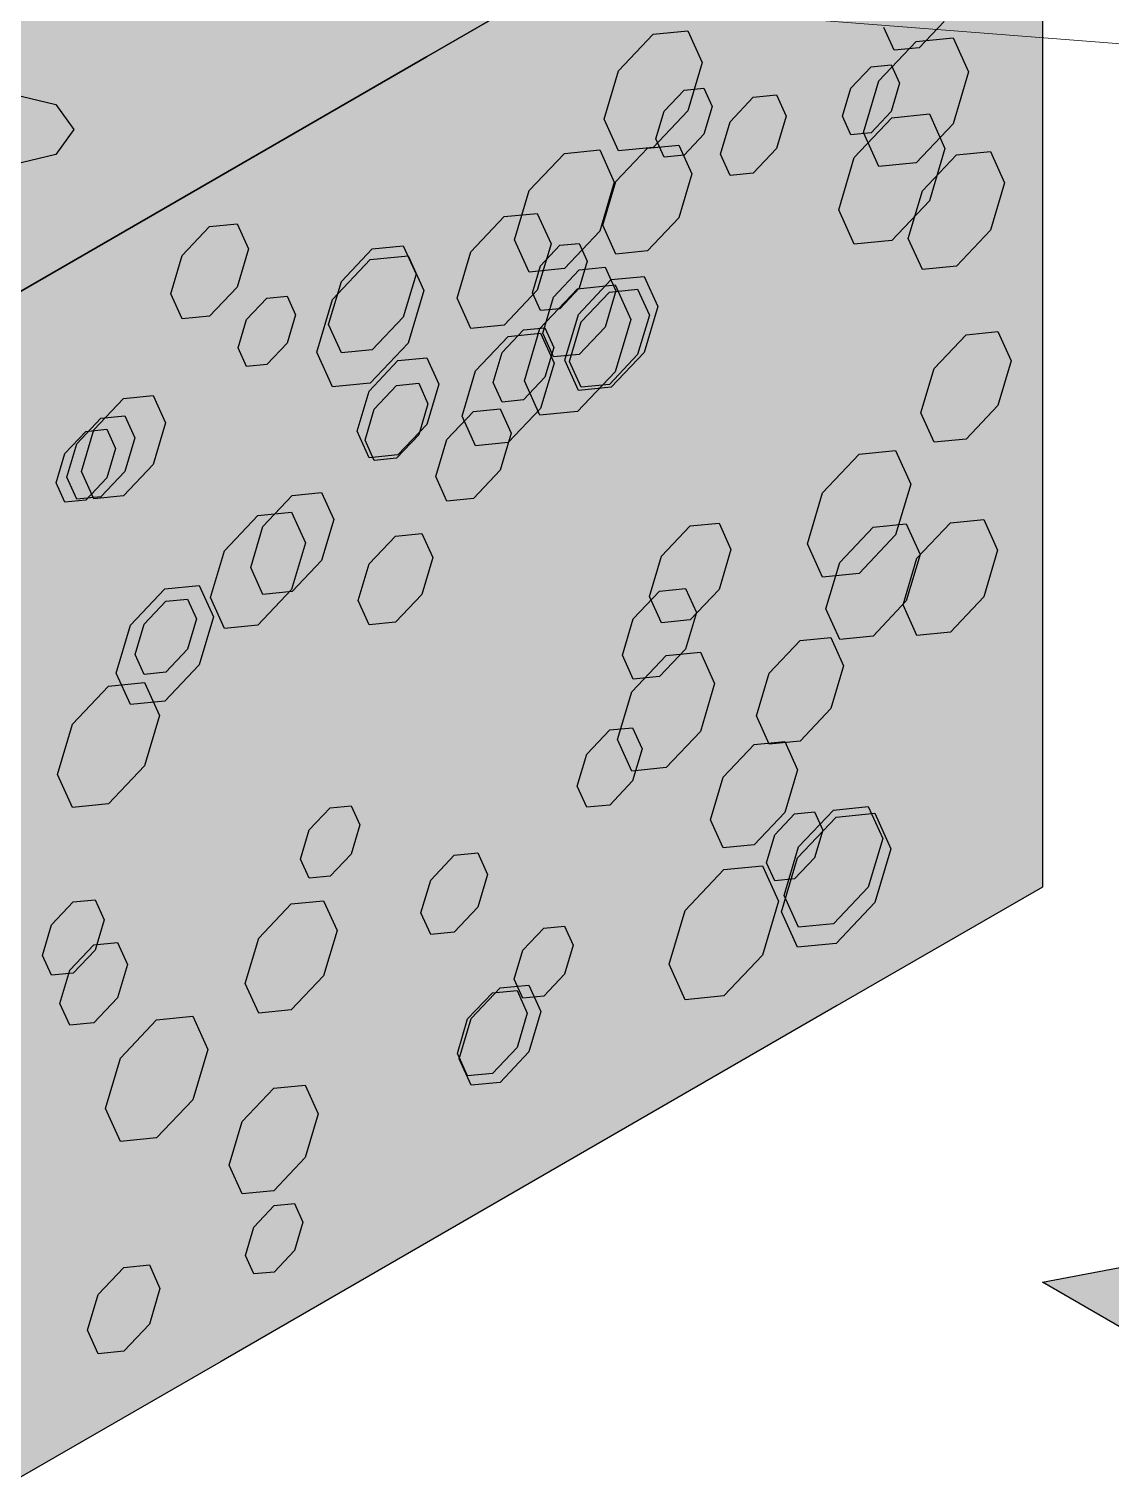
# Model space of a CAD drawing. Header units: metres. Extents: x 0 to 14.2, y 0 to 5.9.
# Drawn here: x 12.023 to 12.2967, y 0.635 to 1.002 of the extents above; entities that cross this region are included whole.
import ezdxf

# ---------------------------------------------------------------- set-up
doc = ezdxf.new("R2010")
doc.units = ezdxf.units.M
doc.header["$LTSCALE"] = 0.25
doc.layers.add('ISO-ARISTAS', color=8, linetype='CONTINUOUS')
doc.layers.add('ISO-CONCRETO-SUP', color=254, linetype='CONTINUOUS', true_color=0xe8e8e8)
doc.layers.add('LLAMADAS', color=30, linetype='CONTINUOUS', lineweight=18)

msp = doc.modelspace()

# ---------------------------------------------------------------- linework, layer by layer
at = {"layer": 'ISO-ARISTAS', "color": 250}
for p, q in [((12.12354, 0.995), (12.1755, 1.025)), ((12.1755, 1.025), (12.12354, 0.995)), ((12.27942, 1.025), (12.27942, 0.965)), ((12.24186, 0.99667), (12.23924, 1.00246)), ((12.25451, 1.00398), (12.24819, 0.9973)), ((12.1721, 0.99148), (12.18088, 1.00074)), ((12.18088, 1.00074), (12.18965, 1.00161)), ((12.18965, 1.00161), (12.19329, 0.99358)), ((12.23803, 0.98893), (12.24742, 0.99884)), ((12.24742, 0.99884), (12.25681, 0.99977)), ((12.25681, 0.99977), (12.2607, 0.99118)), ((12.07158, 0.965), (12.12354, 0.995)), ((12.12354, 0.995), (12.07158, 0.965)), ((12.24819, 0.9973), (12.24186, 0.99667)), ((12.16847, 0.97925), (12.1721, 0.99148)), ((12.19329, 0.99358), (12.18965, 0.98135)), ((12.23091, 0.98711), (12.23603, 0.99251)), ((12.23603, 0.99251), (12.24114, 0.99301)), ((12.24114, 0.99301), (12.24326, 0.98833)), ((12.2607, 0.99118), (12.25681, 0.97809)), ((12.23414, 0.97585), (12.23803, 0.98893)), ((12.24326, 0.98833), (12.24114, 0.9812)), ((12.01887, 0.98554), (12.0298, 0.98293)), ((12.18368, 0.98126), (12.18871, 0.98656)), ((12.18871, 0.98656), (12.19373, 0.98706)), ((12.19373, 0.98706), (12.19581, 0.98246)), ((12.20037, 0.97858), (12.20625, 0.98479)), ((12.20625, 0.98479), (12.21213, 0.98537)), ((12.21213, 0.98537), (12.21457, 0.97999)), ((12.22879, 0.97998), (12.23091, 0.98711)), ((12.0298, 0.98293), (12.03432, 0.97662)), ((12.18965, 0.98135), (12.18088, 0.97209)), ((12.1816, 0.97426), (12.18368, 0.98126)), ((12.19581, 0.98246), (12.19373, 0.97546)), ((12.24114, 0.9812), (12.23603, 0.9758)), ((12.2413, 0.9796), (12.2508, 0.98054)), ((12.2508, 0.98054), (12.25473, 0.97184)), ((12.03432, 0.97662), (12.0298, 0.97031)), ((12.1721, 0.97122), (12.16847, 0.97925)), ((12.19793, 0.97038), (12.20037, 0.97858)), ((12.21457, 0.97999), (12.21213, 0.97179)), ((12.23091, 0.97529), (12.22879, 0.97998)), ((12.2318, 0.96957), (12.2413, 0.9796)), ((12.25681, 0.97809), (12.24742, 0.96818)), ((12.17944, 0.97188), (12.18739, 0.97266)), ((12.18368, 0.96966), (12.1816, 0.97426)), ((12.18739, 0.97266), (12.19068, 0.96539)), ((12.19373, 0.97546), (12.18871, 0.97016)), ((12.23603, 0.9758), (12.23091, 0.97529)), ((12.23803, 0.96725), (12.23414, 0.97585)), ((12.0298, 0.97031), (12.01887, 0.9677)), ((12.14953, 0.96116), (12.15845, 0.97058)), ((12.15845, 0.97058), (12.16738, 0.97147)), ((12.16738, 0.97147), (12.17107, 0.9633)), ((12.17149, 0.96348), (12.17944, 0.97188)), ((12.18088, 0.97209), (12.1721, 0.97122)), ((12.18871, 0.97016), (12.18368, 0.96966)), ((12.20037, 0.965), (12.19793, 0.97038)), ((12.21213, 0.97179), (12.20625, 0.96558)), ((12.22787, 0.95633), (12.2318, 0.96957)), ((12.24902, 0.96108), (12.25765, 0.97018)), ((12.25473, 0.97184), (12.2508, 0.9586)), ((12.25765, 0.97018), (12.26627, 0.97104)), ((12.26627, 0.97104), (12.26984, 0.96314)), ((12.19068, 0.96539), (12.18739, 0.9543)), ((12.20625, 0.96558), (12.20037, 0.965)), ((12.24742, 0.96818), (12.23803, 0.96725)), ((12.01962, 0.935), (12.07158, 0.965)), ((12.07158, 0.965), (12.01962, 0.935)), ((12.17107, 0.9633), (12.16738, 0.95086)), ((12.16819, 0.9524), (12.17149, 0.96348)), ((12.26984, 0.96314), (12.26627, 0.95112)), ((12.27942, 0.965), (12.27942, 0.905)), ((12.14583, 0.94873), (12.14953, 0.96116)), ((12.2508, 0.9586), (12.2413, 0.94857)), ((12.24545, 0.94906), (12.24902, 0.96108)), ((12.13477, 0.9457), (12.14318, 0.95458)), ((12.14318, 0.95458), (12.15159, 0.95541)), ((12.15159, 0.95541), (12.15507, 0.94771)), ((12.18739, 0.9543), (12.17944, 0.94591)), ((12.2318, 0.94763), (12.22787, 0.95633)), ((12.06176, 0.94475), (12.06869, 0.95207)), ((12.06869, 0.95207), (12.07562, 0.95276)), ((12.07562, 0.95276), (12.07849, 0.94641)), ((12.16738, 0.95086), (12.15845, 0.94144)), ((12.17149, 0.94512), (12.16819, 0.9524)), ((12.26627, 0.95112), (12.25765, 0.94202)), ((12.10985, 0.94642), (12.11767, 0.9472)), ((12.11767, 0.9472), (12.12091, 0.94004)), ((12.14953, 0.94055), (12.14583, 0.94873)), ((12.15507, 0.94771), (12.15159, 0.93599)), ((12.15239, 0.94214), (12.1573, 0.94732)), ((12.1573, 0.94732), (12.1622, 0.9478)), ((12.1622, 0.9478), (12.16424, 0.94331)), ((12.2413, 0.94857), (12.2318, 0.94763)), ((12.24902, 0.94117), (12.24545, 0.94906)), ((12.05888, 0.93509), (12.06176, 0.94475)), ((12.07849, 0.94641), (12.07562, 0.93675)), ((12.09977, 0.93361), (12.10934, 0.94371)), ((12.10204, 0.93817), (12.10985, 0.94642)), ((12.10934, 0.94371), (12.1189, 0.94466)), ((12.1189, 0.94466), (12.12287, 0.9359)), ((12.13128, 0.93398), (12.13477, 0.9457)), ((12.16424, 0.94331), (12.1622, 0.93647)), ((12.17944, 0.94591), (12.17149, 0.94512)), ((12.12091, 0.94004), (12.11767, 0.92915)), ((12.15845, 0.94144), (12.14953, 0.94055)), ((12.15035, 0.9353), (12.15239, 0.94214)), ((12.15566, 0.93422), (12.16221, 0.94113)), ((12.16221, 0.94113), (12.16875, 0.94178)), ((12.16875, 0.94178), (12.17147, 0.93578)), ((12.25765, 0.94202), (12.24902, 0.94117)), ((12.07562, 0.93675), (12.06869, 0.92943)), ((12.0988, 0.92728), (12.10204, 0.93817)), ((12.15159, 0.93599), (12.14318, 0.92711)), ((12.15226, 0.9263), (12.16178, 0.93635)), ((12.1622, 0.93647), (12.1573, 0.93129)), ((12.16178, 0.93635), (12.1713, 0.93729)), ((12.16198, 0.92985), (12.17032, 0.93864)), ((12.16982, 0.93548), (12.17697, 0.93619)), ((12.17032, 0.93864), (12.17865, 0.93947)), ((12.1713, 0.93729), (12.17524, 0.92858)), ((12.17697, 0.93619), (12.17994, 0.92964)), ((12.17865, 0.93947), (12.18211, 0.93184)), ((12.06176, 0.92874), (12.05888, 0.93509)), ((12.07802, 0.92853), (12.08315, 0.93394)), ((12.08315, 0.93394), (12.08827, 0.93445)), ((12.08827, 0.93445), (12.09039, 0.92975)), ((12.09581, 0.92028), (12.09977, 0.93361)), ((12.12287, 0.9359), (12.1189, 0.92257)), ((12.13477, 0.92628), (12.13128, 0.93398)), ((12.15239, 0.9308), (12.15035, 0.9353)), ((12.15295, 0.92509), (12.15566, 0.93422)), ((12.16266, 0.92793), (12.16982, 0.93548)), ((12.17147, 0.93578), (12.16875, 0.92665)), ((12.06869, 0.92943), (12.06176, 0.92874)), ((12.09039, 0.92975), (12.08827, 0.92261)), ((12.11767, 0.92915), (12.10985, 0.9209)), ((12.1573, 0.93129), (12.15239, 0.9308)), ((12.15853, 0.91823), (12.16198, 0.92985)), ((12.17994, 0.92964), (12.17697, 0.91967)), ((12.18211, 0.93184), (12.17865, 0.92022)), ((12.0759, 0.92139), (12.07802, 0.92853)), ((12.10204, 0.92012), (12.0988, 0.92728)), ((12.14318, 0.92711), (12.13477, 0.92628)), ((12.14269, 0.9202), (12.14811, 0.92592)), ((12.1442, 0.92425), (12.15242, 0.92506)), ((12.14811, 0.92592), (12.15353, 0.92646)), ((12.14832, 0.91304), (12.15226, 0.9263)), ((12.15242, 0.92506), (12.15583, 0.91754)), ((12.15566, 0.91909), (12.15295, 0.92509)), ((12.15353, 0.92646), (12.15578, 0.9215)), ((12.1597, 0.91795), (12.16266, 0.92793)), ((12.16875, 0.92665), (12.16221, 0.91974)), ((12.17524, 0.92858), (12.1713, 0.91532)), ((12.26006, 0.92471), (12.26815, 0.92551)), ((12.26815, 0.92551), (12.27149, 0.91811)), ((12.07802, 0.9167), (12.0759, 0.92139)), ((12.08827, 0.92261), (12.08315, 0.9172)), ((12.1189, 0.92257), (12.10934, 0.91247)), ((12.13598, 0.91557), (12.1442, 0.92425)), ((12.15578, 0.9215), (12.15353, 0.91394)), ((12.25198, 0.91617), (12.26006, 0.92471)), ((12.09977, 0.91152), (12.09581, 0.92028)), ((12.10985, 0.9209), (12.10204, 0.92012)), ((12.10903, 0.91044), (12.11633, 0.91815)), ((12.11633, 0.91815), (12.12363, 0.91887)), ((12.12363, 0.91887), (12.12665, 0.91219)), ((12.14044, 0.91264), (12.14269, 0.9202)), ((12.16221, 0.91974), (12.15566, 0.91909)), ((12.16198, 0.9106), (12.15853, 0.91823)), ((12.16266, 0.9114), (12.1597, 0.91795)), ((12.17697, 0.91967), (12.16982, 0.91211)), ((12.17865, 0.92022), (12.17032, 0.91142)), ((12.27149, 0.91811), (12.26815, 0.90684)), ((12.08315, 0.9172), (12.07802, 0.9167)), ((12.13257, 0.90411), (12.13598, 0.91557)), ((12.15353, 0.91394), (12.14811, 0.90822)), ((12.15583, 0.91754), (12.15242, 0.90608)), ((12.1713, 0.91532), (12.16178, 0.90527)), ((12.24863, 0.90491), (12.25198, 0.91617)), ((12.10934, 0.91247), (12.09977, 0.91152)), ((12.106, 0.90027), (12.10903, 0.91044)), ((12.11033, 0.90591), (12.11596, 0.91186)), ((12.11596, 0.91186), (12.12159, 0.91241)), ((12.12159, 0.91241), (12.12392, 0.90726)), ((12.12665, 0.91219), (12.12363, 0.90202)), ((12.14269, 0.90768), (12.14044, 0.91264)), ((12.15226, 0.90433), (12.14832, 0.91304)), ((12.17032, 0.91142), (12.16198, 0.9106)), ((12.16982, 0.91211), (12.16266, 0.9114)), ((12.03936, 0.90061), (12.04689, 0.90856)), ((12.04689, 0.90856), (12.05443, 0.90931)), ((12.05443, 0.90931), (12.05755, 0.90241)), ((12.12392, 0.90726), (12.12159, 0.89941)), ((12.14811, 0.90822), (12.14269, 0.90768)), ((12.26815, 0.90684), (12.26006, 0.8983)), ((12.03509, 0.89713), (12.04117, 0.90356)), ((12.04117, 0.90356), (12.04726, 0.90416)), ((12.04726, 0.90416), (12.04978, 0.89859)), ((12.108, 0.89806), (12.11033, 0.90591)), ((12.1287, 0.89821), (12.13544, 0.90532)), ((12.13598, 0.89658), (12.13257, 0.90411)), ((12.13544, 0.90532), (12.14218, 0.90599)), ((12.14218, 0.90599), (12.14498, 0.89982)), ((12.15242, 0.90608), (12.1442, 0.8974)), ((12.16178, 0.90527), (12.15226, 0.90433)), ((12.25198, 0.8975), (12.24863, 0.90491)), ((12.27942, 0.905), (12.27942, 0.845)), ((12.03203, 0.89464), (12.03736, 0.90026)), ((12.03624, 0.89011), (12.03936, 0.90061)), ((12.03736, 0.90026), (12.04268, 0.90079)), ((12.04268, 0.90079), (12.04488, 0.89591)), ((12.05755, 0.90241), (12.05443, 0.89191)), ((12.10903, 0.89359), (12.106, 0.90027)), ((12.12159, 0.89941), (12.11596, 0.89346)), ((12.12363, 0.90202), (12.11633, 0.89431)), ((12.14498, 0.89982), (12.14218, 0.89042)), ((12.03257, 0.88865), (12.03509, 0.89713)), ((12.04488, 0.89591), (12.04268, 0.8885)), ((12.04978, 0.89859), (12.04726, 0.89011)), ((12.11033, 0.89291), (12.108, 0.89806)), ((12.12591, 0.88881), (12.1287, 0.89821)), ((12.1442, 0.8974), (12.13598, 0.89658)), ((12.26006, 0.8983), (12.25198, 0.8975)), ((12.02983, 0.88723), (12.03203, 0.89464)), ((12.05443, 0.89191), (12.04689, 0.88396)), ((12.11633, 0.89431), (12.10903, 0.89359)), ((12.11596, 0.89346), (12.11033, 0.89291)), ((12.22375, 0.88473), (12.233, 0.89449)), ((12.233, 0.89449), (12.24225, 0.8954)), ((12.24225, 0.8954), (12.24608, 0.88694)), ((12.03509, 0.88308), (12.03257, 0.88865)), ((12.03936, 0.88321), (12.03624, 0.89011)), ((12.04268, 0.8885), (12.03736, 0.88288)), ((12.04726, 0.89011), (12.04117, 0.88368)), ((12.1287, 0.88264), (12.12591, 0.88881)), ((12.14218, 0.89042), (12.13544, 0.88331)), ((12.03203, 0.88235), (12.02983, 0.88723)), ((12.0896, 0.88403), (12.09703, 0.88476)), ((12.09703, 0.88476), (12.10011, 0.87796)), ((12.21992, 0.87184), (12.22375, 0.88473)), ((12.24608, 0.88694), (12.24225, 0.87405)), ((12.03736, 0.88288), (12.03203, 0.88235)), ((12.04117, 0.88368), (12.03509, 0.88308)), ((12.04689, 0.88396), (12.03936, 0.88321)), ((12.08217, 0.87618), (12.0896, 0.88403)), ((12.13544, 0.88331), (12.1287, 0.88264)), ((12.07242, 0.87004), (12.08091, 0.87901)), ((12.08091, 0.87901), (12.0894, 0.87985)), ((12.0894, 0.87985), (12.09292, 0.87207)), ((12.10011, 0.87796), (12.09703, 0.8676)), ((12.2561, 0.87712), (12.26457, 0.87796)), ((12.26457, 0.87796), (12.26807, 0.87021)), ((12.07909, 0.86582), (12.08217, 0.87618)), ((12.10904, 0.86673), (12.1157, 0.87377)), ((12.1157, 0.87377), (12.12237, 0.87443)), ((12.12237, 0.87443), (12.12513, 0.86832)), ((12.18302, 0.86865), (12.1903, 0.87633)), ((12.1903, 0.87633), (12.19758, 0.87705)), ((12.19758, 0.87705), (12.2006, 0.87039)), ((12.22811, 0.86711), (12.23654, 0.87601)), ((12.24225, 0.87405), (12.233, 0.86429)), ((12.23654, 0.87601), (12.24496, 0.87684)), ((12.24496, 0.87684), (12.24846, 0.86912)), ((12.24764, 0.86818), (12.2561, 0.87712)), ((12.0689, 0.8582), (12.07242, 0.87004)), ((12.09292, 0.87207), (12.0894, 0.86023)), ((12.2006, 0.87039), (12.19758, 0.86024)), ((12.22375, 0.86337), (12.21992, 0.87184)), ((12.26807, 0.87021), (12.26457, 0.85841)), ((12.09703, 0.8676), (12.0896, 0.85975)), ((12.10627, 0.85744), (12.10904, 0.86673)), ((12.12513, 0.86832), (12.12237, 0.85903)), ((12.18001, 0.8585), (12.18302, 0.86865)), ((12.22462, 0.85536), (12.22811, 0.86711)), ((12.24413, 0.85639), (12.24764, 0.86818)), ((12.24846, 0.86912), (12.24496, 0.85737)), ((12.08217, 0.85902), (12.07909, 0.86582)), ((12.233, 0.86429), (12.22375, 0.86337)), ((12.04866, 0.85124), (12.05736, 0.86043)), ((12.05736, 0.86043), (12.06607, 0.86129)), ((12.06607, 0.86129), (12.06968, 0.85332)), ((12.0894, 0.86023), (12.08091, 0.85127)), ((12.0896, 0.85975), (12.08217, 0.85902)), ((12.12237, 0.85903), (12.1157, 0.85199)), ((12.17588, 0.85283), (12.1825, 0.85981)), ((12.1825, 0.85981), (12.18911, 0.86047)), ((12.18911, 0.86047), (12.19185, 0.85441)), ((12.19758, 0.86024), (12.1903, 0.85256)), ((12.05212, 0.8515), (12.05762, 0.85731)), ((12.05762, 0.85731), (12.06312, 0.85785)), ((12.06312, 0.85785), (12.0654, 0.85282)), ((12.07242, 0.85042), (12.0689, 0.8582)), ((12.10904, 0.85133), (12.10627, 0.85744)), ((12.18302, 0.85184), (12.18001, 0.8585)), ((12.22811, 0.84764), (12.22462, 0.85536)), ((12.24496, 0.85737), (12.23654, 0.84848)), ((12.24764, 0.84864), (12.24413, 0.85639)), ((12.26457, 0.85841), (12.2561, 0.84947)), ((12.0654, 0.85282), (12.06312, 0.84515)), ((12.06968, 0.85332), (12.06607, 0.84118)), ((12.1157, 0.85199), (12.10904, 0.85133)), ((12.17314, 0.84361), (12.17588, 0.85283)), ((12.1903, 0.85256), (12.18302, 0.85184)), ((12.19185, 0.85441), (12.18911, 0.84519)), ((12.04505, 0.8391), (12.04866, 0.85124)), ((12.04984, 0.84383), (12.05212, 0.8515)), ((12.08091, 0.85127), (12.07242, 0.85042)), ((12.21807, 0.84734), (12.22586, 0.84811)), ((12.22586, 0.84811), (12.22908, 0.84098)), ((12.23654, 0.84848), (12.22811, 0.84764)), ((12.2561, 0.84947), (12.24764, 0.84864)), ((12.06312, 0.84515), (12.05762, 0.83934)), ((12.18911, 0.84519), (12.1825, 0.83821)), ((12.18417, 0.84358), (12.19286, 0.84444)), ((12.19286, 0.84444), (12.19646, 0.83649)), ((12.21028, 0.83912), (12.21807, 0.84734)), ((12.27942, 0.845), (12.27942, 0.785)), ((12.05212, 0.83879), (12.04984, 0.84383)), ((12.06607, 0.84118), (12.05736, 0.83199)), ((12.17588, 0.83755), (12.17314, 0.84361)), ((12.17548, 0.83441), (12.18417, 0.84358)), ((12.22908, 0.84098), (12.22586, 0.83012)), ((12.04866, 0.83113), (12.04505, 0.8391)), ((12.05762, 0.83934), (12.05212, 0.83879)), ((12.1825, 0.83821), (12.17588, 0.83755)), ((12.20705, 0.82826), (12.21028, 0.83912)), ((12.03399, 0.82618), (12.04309, 0.83578)), ((12.04309, 0.83578), (12.0522, 0.83669)), ((12.0522, 0.83669), (12.05597, 0.82835)), ((12.17188, 0.82229), (12.17548, 0.83441)), ((12.19646, 0.83649), (12.19286, 0.82437)), ((12.05736, 0.83199), (12.04866, 0.83113)), ((12.22586, 0.83012), (12.21807, 0.8219)), ((12.03022, 0.81349), (12.03399, 0.82618)), ((12.05597, 0.82835), (12.0522, 0.81566)), ((12.21028, 0.82113), (12.20705, 0.82826)), ((12.16409, 0.81858), (12.16991, 0.82472)), ((12.16991, 0.82472), (12.17572, 0.8253)), ((12.17548, 0.81433), (12.17188, 0.82229)), ((12.17572, 0.8253), (12.17813, 0.81997)), ((12.19286, 0.82437), (12.18417, 0.8152)), ((12.16168, 0.81048), (12.16409, 0.81858)), ((12.17813, 0.81997), (12.17572, 0.81187)), ((12.19866, 0.81281), (12.20643, 0.82101)), ((12.20643, 0.82101), (12.21419, 0.82178)), ((12.21807, 0.8219), (12.21028, 0.82113)), ((12.21419, 0.82178), (12.21741, 0.81467)), ((12.0522, 0.81566), (12.04309, 0.80605)), ((12.18417, 0.8152), (12.17548, 0.81433)), ((12.03399, 0.80515), (12.03022, 0.81349)), ((12.17572, 0.81187), (12.16991, 0.80573)), ((12.19544, 0.80199), (12.19866, 0.81281)), ((12.21741, 0.81467), (12.21419, 0.80384)), ((12.16409, 0.80516), (12.16168, 0.81048)), ((12.04309, 0.80605), (12.03399, 0.80515)), ((12.09389, 0.79944), (12.09918, 0.80502)), ((12.09918, 0.80502), (12.10447, 0.80555)), ((12.10447, 0.80555), (12.10666, 0.8007)), ((12.16991, 0.80573), (12.16409, 0.80516)), ((12.21419, 0.80384), (12.20643, 0.79564)), ((12.21668, 0.80348), (12.22172, 0.80398)), ((12.21771, 0.79515), (12.22652, 0.80445)), ((12.22172, 0.80398), (12.22381, 0.79937)), ((12.22652, 0.80445), (12.23534, 0.80533)), ((12.23534, 0.80533), (12.23899, 0.79726)), ((12.10666, 0.8007), (12.10447, 0.79333)), ((12.19866, 0.79487), (12.19544, 0.80199)), ((12.21165, 0.79817), (12.21668, 0.80348)), ((12.21741, 0.79235), (12.2272, 0.80268)), ((12.2272, 0.80268), (12.23699, 0.80365)), ((12.23699, 0.80365), (12.24105, 0.79469)), ((12.0917, 0.79206), (12.09389, 0.79944)), ((12.20956, 0.79115), (12.21165, 0.79817)), ((12.22381, 0.79937), (12.22172, 0.79235)), ((12.23899, 0.79726), (12.23534, 0.78498)), ((12.10447, 0.79333), (12.09918, 0.78774)), ((12.12462, 0.78675), (12.13059, 0.79305)), ((12.13059, 0.79305), (12.13655, 0.79364)), ((12.13655, 0.79364), (12.13902, 0.78818)), ((12.20643, 0.79564), (12.19866, 0.79487)), ((12.21406, 0.78287), (12.21771, 0.79515)), ((12.24105, 0.79469), (12.23699, 0.78104)), ((12.09389, 0.78722), (12.0917, 0.79206)), ((12.18899, 0.77909), (12.19877, 0.78941)), ((12.19877, 0.78941), (12.20855, 0.79038)), ((12.20855, 0.79038), (12.2126, 0.78142)), ((12.21165, 0.78653), (12.20956, 0.79115)), ((12.21336, 0.7787), (12.21741, 0.79235)), ((12.22172, 0.79235), (12.21668, 0.78703)), ((12.09918, 0.78774), (12.09389, 0.78722)), ((12.12215, 0.77844), (12.12462, 0.78675)), ((12.13902, 0.78818), (12.13655, 0.77986)), ((12.21668, 0.78703), (12.21165, 0.78653)), ((12.03417, 0.78124), (12.03969, 0.78179)), ((12.03969, 0.78179), (12.04198, 0.77673)), ((12.21771, 0.7748), (12.21406, 0.78287)), ((12.23534, 0.78498), (12.22652, 0.77567)), ((12.27942, 0.785), (12.22746, 0.755)), ((12.02865, 0.77541), (12.03417, 0.78124)), ((12.0811, 0.77205), (12.08931, 0.78071)), ((12.08931, 0.78071), (12.09752, 0.78153)), ((12.09752, 0.78153), (12.10092, 0.77401)), ((12.12462, 0.77298), (12.12215, 0.77844)), ((12.13655, 0.77986), (12.13059, 0.77357)), ((12.18494, 0.76545), (12.18899, 0.77909)), ((12.2126, 0.78142), (12.20855, 0.76779)), ((12.21741, 0.76974), (12.21336, 0.7787)), ((12.23699, 0.78104), (12.2272, 0.77071)), ((12.02636, 0.76771), (12.02865, 0.77541)), ((12.04198, 0.77673), (12.03969, 0.76903)), ((12.14796, 0.76901), (12.15321, 0.77455)), ((12.15321, 0.77455), (12.15846, 0.77507)), ((12.15846, 0.77507), (12.16064, 0.77026)), ((12.22652, 0.77567), (12.21771, 0.7748)), ((12.03936, 0.77037), (12.04541, 0.77097)), ((12.04541, 0.77097), (12.04792, 0.76543)), ((12.0777, 0.7606), (12.0811, 0.77205)), ((12.10092, 0.77401), (12.09752, 0.76257)), ((12.13059, 0.77357), (12.12462, 0.77298)), ((12.02865, 0.76266), (12.02636, 0.76771)), ((12.03331, 0.76398), (12.03936, 0.77037)), ((12.03969, 0.76903), (12.03417, 0.7632)), ((12.14578, 0.76169), (12.14796, 0.76901)), ((12.16064, 0.77026), (12.15846, 0.76294)), ((12.20855, 0.76779), (12.19877, 0.75747)), ((12.2272, 0.77071), (12.21741, 0.76974)), ((12.0308, 0.75555), (12.03331, 0.76398)), ((12.04792, 0.76543), (12.04541, 0.75699)), ((12.18899, 0.7565), (12.18494, 0.76545)), ((12.03417, 0.7632), (12.02865, 0.76266)), ((12.0811, 0.75309), (12.0777, 0.7606)), ((12.09752, 0.76257), (12.08931, 0.7539)), ((12.14217, 0.75948), (12.14949, 0.7602)), ((12.14796, 0.75688), (12.14578, 0.76169)), ((12.14949, 0.7602), (12.15252, 0.7535)), ((12.15846, 0.76294), (12.15321, 0.7574)), ((12.04541, 0.75699), (12.03936, 0.75061)), ((12.13397, 0.75163), (12.14022, 0.75822)), ((12.13485, 0.75175), (12.14217, 0.75948)), ((12.14022, 0.75822), (12.14646, 0.75884)), ((12.14646, 0.75884), (12.14905, 0.75312)), ((12.15321, 0.7574), (12.14796, 0.75688)), ((12.19877, 0.75747), (12.18899, 0.7565)), ((12.03331, 0.75001), (12.0308, 0.75555)), ((12.08931, 0.7539), (12.0811, 0.75309)), ((12.14905, 0.75312), (12.14646, 0.74442)), ((12.15252, 0.7535), (12.14949, 0.7433)), ((12.22746, 0.755), (12.1755, 0.725)), ((12.03936, 0.75061), (12.03331, 0.75001)), ((12.04613, 0.74174), (12.05527, 0.75139)), ((12.05527, 0.75139), (12.0644, 0.75229)), ((12.0644, 0.75229), (12.06819, 0.74393)), ((12.13138, 0.74292), (12.13397, 0.75163)), ((12.13182, 0.74155), (12.13485, 0.75175)), ((12.04234, 0.729), (12.04613, 0.74174)), ((12.06819, 0.74393), (12.0644, 0.73119)), ((12.13397, 0.7372), (12.13138, 0.74292)), ((12.13485, 0.73485), (12.13182, 0.74155)), ((12.14646, 0.74442), (12.14022, 0.73782)), ((12.14949, 0.7433), (12.14217, 0.73558)), ((12.14022, 0.73782), (12.13397, 0.7372)), ((12.07695, 0.72572), (12.0849, 0.73411)), ((12.0849, 0.73411), (12.09284, 0.7349)), ((12.09284, 0.7349), (12.09613, 0.72762)), ((12.14217, 0.73558), (12.13485, 0.73485)), ((12.0644, 0.73119), (12.05527, 0.72154)), ((12.04613, 0.72064), (12.04234, 0.729)), ((12.09613, 0.72762), (12.09284, 0.71655)), ((12.07366, 0.71465), (12.07695, 0.72572)), ((12.1755, 0.725), (12.12354, 0.695)), ((12.05527, 0.72154), (12.04613, 0.72064)), ((12.09284, 0.71655), (12.0849, 0.70816)), ((12.07695, 0.70737), (12.07366, 0.71465)), ((12.0849, 0.70816), (12.07695, 0.70737)), ((12.08503, 0.70441), (12.09017, 0.70492)), ((12.09017, 0.70492), (12.0923, 0.70021)), ((12.07988, 0.69898), (12.08503, 0.70441)), ((12.07775, 0.69181), (12.07988, 0.69898)), ((12.0923, 0.70021), (12.09017, 0.69304)), ((12.12354, 0.695), (12.07158, 0.665)), ((12.27942, 0.685), (12.33138, 0.695)), ((12.07988, 0.68711), (12.07775, 0.69181)), ((12.09017, 0.69304), (12.08503, 0.68761)), ((12.04046, 0.6819), (12.04695, 0.68875)), ((12.04695, 0.68875), (12.05344, 0.68939)), ((12.05344, 0.68939), (12.05612, 0.68345)), ((12.08503, 0.68761), (12.07988, 0.68711)), ((12.05612, 0.68345), (12.05344, 0.67441)), ((12.34437, 0.6475), (12.27942, 0.685)), ((12.03777, 0.67286), (12.04046, 0.6819)), ((12.04046, 0.66692), (12.03777, 0.67286)), ((12.05344, 0.67441), (12.04695, 0.66756)), ((12.07158, 0.665), (12.01962, 0.635)), ((12.04695, 0.66756), (12.04046, 0.66692))]:
    msp.add_line(p, q, dxfattribs=at)
at = {"layer": 'ISO-CONCRETO-SUP', "true_color": 0x514d47}
for points in [[(12.27942, 1.025), (12.22746, 0.995), (12.27942, 1.085), (12.22746, 1.055)], [(12.22746, 0.995), (12.1755, 0.965), (12.22746, 1.055), (12.1755, 1.025)], [(12.1755, 0.965), (12.12354, 0.935), (12.1755, 1.025), (12.12354, 0.995)], [(12.27942, 0.965), (12.22746, 0.935), (12.27942, 1.025), (12.22746, 0.995)], [(12.12354, 0.935), (12.07158, 0.905), (12.12354, 0.995), (12.07158, 0.965)], [(12.22746, 0.935), (12.1755, 0.905), (12.22746, 0.995), (12.1755, 0.965)], [(12.07158, 0.905), (12.01962, 0.875), (12.07158, 0.965), (12.01962, 0.935)], [(12.1755, 0.905), (12.12354, 0.875), (12.1755, 0.965), (12.12354, 0.935)], [(12.27942, 0.905), (12.22746, 0.875), (12.27942, 0.965), (12.22746, 0.935)], [(12.12354, 0.875), (12.07158, 0.845), (12.12354, 0.935), (12.07158, 0.905)], [(12.22746, 0.875), (12.1755, 0.845), (12.22746, 0.935), (12.1755, 0.905)], [(12.07158, 0.845), (12.01962, 0.815), (12.07158, 0.905), (12.01962, 0.875)], [(12.1755, 0.845), (12.12354, 0.815), (12.1755, 0.905), (12.12354, 0.875)], [(12.27942, 0.845), (12.22746, 0.815), (12.27942, 0.905), (12.22746, 0.875)], [(12.12354, 0.815), (12.07158, 0.785), (12.12354, 0.875), (12.07158, 0.845)], [(12.22746, 0.815), (12.1755, 0.785), (12.22746, 0.875), (12.1755, 0.845)], [(12.07158, 0.785), (12.01962, 0.755), (12.07158, 0.845), (12.01962, 0.815)], [(12.1755, 0.785), (12.12354, 0.755), (12.1755, 0.845), (12.12354, 0.815)], [(12.27942, 0.785), (12.22746, 0.755), (12.27942, 0.845), (12.22746, 0.815)], [(12.12354, 0.755), (12.07158, 0.725), (12.12354, 0.815), (12.07158, 0.785)], [(12.22746, 0.755), (12.1755, 0.725), (12.22746, 0.815), (12.1755, 0.785)], [(12.07158, 0.725), (12.01962, 0.695), (12.07158, 0.785), (12.01962, 0.755)], [(12.1755, 0.725), (12.12354, 0.695), (12.1755, 0.785), (12.12354, 0.755)], [(12.12354, 0.695), (12.07158, 0.665), (12.12354, 0.755), (12.07158, 0.725)], [(12.07158, 0.665), (12.01962, 0.635), (12.07158, 0.725), (12.01962, 0.695)]]:
    msp.add_solid(points, dxfattribs=at)
at = {"layer": 'ISO-CONCRETO-SUP', "true_color": 0x645f58}
for points in [[(12.1322, 1.05), (12.1755, 1.025), (12.08024, 1.02), (12.12354, 0.995)], [(12.03694, 1.045), (12.08024, 1.02), (11.98497, 1.015), (12.02828, 0.99)], [(12.08024, 1.02), (12.12354, 0.995), (12.02828, 0.99), (12.07158, 0.965)], [(11.98497, 1.015), (12.02828, 0.99), (11.93301, 0.985), (11.97631, 0.96)], [(12.02828, 0.99), (12.07158, 0.965), (11.97631, 0.96), (12.01962, 0.935)]]:
    msp.add_solid(points, dxfattribs=at)
at = {"layer": 'ISO-CONCRETO-SUP', "true_color": 0x5d5851}
for points in [[(12.25714, 1.0128), (12.24186, 0.99667), (12.23924, 1.00246)], [(12.25714, 1.0128), (12.24819, 0.9973), (12.24186, 0.99667)], [(12.25714, 1.0128), (12.25451, 1.00398), (12.24819, 0.9973)], [(12.19329, 0.99358), (12.1721, 0.99148), (12.18088, 1.00074)], [(12.19329, 0.99358), (12.18088, 1.00074), (12.18965, 1.00161)], [(12.19329, 0.99358), (12.1721, 0.97122), (12.16847, 0.97925)], [(12.19329, 0.99358), (12.16847, 0.97925), (12.1721, 0.99148)], [(12.19329, 0.99358), (12.18088, 0.97209), (12.1721, 0.97122)], [(12.19329, 0.99358), (12.18965, 0.98135), (12.18088, 0.97209)], [(12.26984, 0.96314), (12.24902, 0.96108), (12.25765, 0.97018)], [(12.26984, 0.96314), (12.25765, 0.97018), (12.26627, 0.97104)], [(12.26984, 0.96314), (12.24902, 0.94117), (12.24545, 0.94906)], [(12.26984, 0.96314), (12.24545, 0.94906), (12.24902, 0.96108)], [(12.26984, 0.96314), (12.25765, 0.94202), (12.24902, 0.94117)], [(12.26984, 0.96314), (12.26627, 0.95112), (12.25765, 0.94202)], [(12.17524, 0.92858), (12.15226, 0.9263), (12.16178, 0.93635)], [(12.17524, 0.92858), (12.16178, 0.93635), (12.1713, 0.93729)], [(12.15583, 0.91754), (12.1442, 0.92425), (12.15242, 0.92506)], [(12.17524, 0.92858), (12.15226, 0.90433), (12.14832, 0.91304)], [(12.17524, 0.92858), (12.14832, 0.91304), (12.15226, 0.9263)], [(12.17524, 0.92858), (12.16178, 0.90527), (12.15226, 0.90433)], [(12.17524, 0.92858), (12.1713, 0.91532), (12.16178, 0.90527)], [(12.15583, 0.91754), (12.13598, 0.91557), (12.1442, 0.92425)], [(12.15583, 0.91754), (12.13598, 0.89658), (12.13257, 0.90411)], [(12.15583, 0.91754), (12.13257, 0.90411), (12.13598, 0.91557)], [(12.15583, 0.91754), (12.1442, 0.8974), (12.13598, 0.89658)], [(12.15583, 0.91754), (12.15242, 0.90608), (12.1442, 0.8974)], [(12.12392, 0.90726), (12.11033, 0.90591), (12.11596, 0.91186)], [(12.12392, 0.90726), (12.11596, 0.91186), (12.12159, 0.91241)], [(12.05755, 0.90241), (12.03936, 0.90061), (12.04689, 0.90856)], [(12.05755, 0.90241), (12.04689, 0.90856), (12.05443, 0.90931)], [(12.12392, 0.90726), (12.11033, 0.89291), (12.108, 0.89806)], [(12.12392, 0.90726), (12.108, 0.89806), (12.11033, 0.90591)], [(12.12392, 0.90726), (12.11596, 0.89346), (12.11033, 0.89291)], [(12.12392, 0.90726), (12.12159, 0.89941), (12.11596, 0.89346)], [(12.05755, 0.90241), (12.03936, 0.88321), (12.03624, 0.89011)], [(12.05755, 0.90241), (12.03624, 0.89011), (12.03936, 0.90061)], [(12.05755, 0.90241), (12.04689, 0.88396), (12.03936, 0.88321)], [(12.05755, 0.90241), (12.05443, 0.89191), (12.04689, 0.88396)], [(12.21741, 0.81467), (12.19866, 0.81281), (12.20643, 0.82101)], [(12.21741, 0.81467), (12.20643, 0.82101), (12.21419, 0.82178)], [(12.21741, 0.81467), (12.19866, 0.79487), (12.19544, 0.80199)], [(12.21741, 0.81467), (12.19544, 0.80199), (12.19866, 0.81281)], [(12.21741, 0.81467), (12.20643, 0.79564), (12.19866, 0.79487)], [(12.21741, 0.81467), (12.21419, 0.80384), (12.20643, 0.79564)], [(12.22381, 0.79937), (12.21668, 0.80348), (12.22172, 0.80398)], [(12.22381, 0.79937), (12.21165, 0.79817), (12.21668, 0.80348)], [(12.22381, 0.79937), (12.21165, 0.78653), (12.20956, 0.79115)], [(12.22381, 0.79937), (12.20956, 0.79115), (12.21165, 0.79817)], [(12.22381, 0.79937), (12.21668, 0.78703), (12.21165, 0.78653)], [(12.22381, 0.79937), (12.22172, 0.79235), (12.21668, 0.78703)], [(12.10092, 0.77401), (12.0811, 0.77205), (12.08931, 0.78071)], [(12.10092, 0.77401), (12.08931, 0.78071), (12.09752, 0.78153)], [(12.10092, 0.77401), (12.0811, 0.75309), (12.0777, 0.7606)], [(12.10092, 0.77401), (12.0777, 0.7606), (12.0811, 0.77205)], [(12.10092, 0.77401), (12.08931, 0.7539), (12.0811, 0.75309)], [(12.10092, 0.77401), (12.09752, 0.76257), (12.08931, 0.7539)], [(12.15252, 0.7535), (12.14217, 0.75948), (12.14949, 0.7602)], [(12.15252, 0.7535), (12.13485, 0.75175), (12.14217, 0.75948)], [(12.15252, 0.7535), (12.13485, 0.73485), (12.13182, 0.74155)], [(12.15252, 0.7535), (12.13182, 0.74155), (12.13485, 0.75175)], [(12.15252, 0.7535), (12.14217, 0.73558), (12.13485, 0.73485)], [(12.15252, 0.7535), (12.14949, 0.7433), (12.14217, 0.73558)], [(12.06819, 0.74393), (12.04613, 0.74174), (12.05527, 0.75139)], [(12.06819, 0.74393), (12.05527, 0.75139), (12.0644, 0.75229)], [(12.06819, 0.74393), (12.04613, 0.72064), (12.04234, 0.729)], [(12.06819, 0.74393), (12.04234, 0.729), (12.04613, 0.74174)], [(12.06819, 0.74393), (12.05527, 0.72154), (12.04613, 0.72064)], [(12.06819, 0.74393), (12.0644, 0.73119), (12.05527, 0.72154)]]:
    msp.add_solid(points, dxfattribs=at)
at = {"layer": 'ISO-CONCRETO-SUP', "true_color": 0x746d62}
for points in [[(12.2607, 0.99118), (12.23803, 0.98893), (12.24742, 0.99884)], [(12.2607, 0.99118), (12.24742, 0.99884), (12.25681, 0.99977)], [(12.2607, 0.99118), (12.23803, 0.96725), (12.23414, 0.97585)], [(12.2607, 0.99118), (12.23414, 0.97585), (12.23803, 0.98893)], [(12.2607, 0.99118), (12.24742, 0.96818), (12.23803, 0.96725)], [(12.2607, 0.99118), (12.25681, 0.97809), (12.24742, 0.96818)], [(12.21457, 0.97999), (12.20037, 0.97858), (12.20625, 0.98479)], [(12.21457, 0.97999), (12.20625, 0.98479), (12.21213, 0.98537)], [(12.25473, 0.97184), (12.2413, 0.9796), (12.2508, 0.98054)], [(12.21457, 0.97999), (12.20037, 0.965), (12.19793, 0.97038)], [(12.21457, 0.97999), (12.19793, 0.97038), (12.20037, 0.97858)], [(12.21457, 0.97999), (12.20625, 0.96558), (12.20037, 0.965)], [(12.21457, 0.97999), (12.21213, 0.97179), (12.20625, 0.96558)], [(12.25473, 0.97184), (12.2318, 0.96957), (12.2413, 0.9796)], [(12.17107, 0.9633), (12.14953, 0.96116), (12.15845, 0.97058)], [(12.17107, 0.9633), (12.15845, 0.97058), (12.16738, 0.97147)], [(12.25473, 0.97184), (12.2318, 0.94763), (12.22787, 0.95633)], [(12.25473, 0.97184), (12.22787, 0.95633), (12.2318, 0.96957)], [(12.25473, 0.97184), (12.2413, 0.94857), (12.2318, 0.94763)], [(12.25473, 0.97184), (12.2508, 0.9586), (12.2413, 0.94857)], [(12.17107, 0.9633), (12.14953, 0.94055), (12.14583, 0.94873)], [(12.17107, 0.9633), (12.14583, 0.94873), (12.14953, 0.96116)], [(12.17107, 0.9633), (12.15845, 0.94144), (12.14953, 0.94055)], [(12.17107, 0.9633), (12.16738, 0.95086), (12.15845, 0.94144)], [(12.07849, 0.94641), (12.06176, 0.94475), (12.06869, 0.95207)], [(12.07849, 0.94641), (12.06869, 0.95207), (12.07562, 0.95276)], [(12.12091, 0.94004), (12.10985, 0.94642), (12.11767, 0.9472)], [(12.07849, 0.94641), (12.06176, 0.92874), (12.05888, 0.93509)], [(12.07849, 0.94641), (12.05888, 0.93509), (12.06176, 0.94475)], [(12.07849, 0.94641), (12.06869, 0.92943), (12.06176, 0.92874)], [(12.07849, 0.94641), (12.07562, 0.93675), (12.06869, 0.92943)], [(12.12287, 0.9359), (12.09977, 0.93361), (12.10934, 0.94371)], [(12.12091, 0.94004), (12.10204, 0.93817), (12.10985, 0.94642)], [(12.12287, 0.9359), (12.10934, 0.94371), (12.1189, 0.94466)], [(12.12091, 0.94004), (12.10204, 0.92012), (12.0988, 0.92728)], [(12.12091, 0.94004), (12.0988, 0.92728), (12.10204, 0.93817)], [(12.12091, 0.94004), (12.10985, 0.9209), (12.10204, 0.92012)], [(12.12091, 0.94004), (12.11767, 0.92915), (12.10985, 0.9209)], [(12.12287, 0.9359), (12.09977, 0.91152), (12.09581, 0.92028)], [(12.12287, 0.9359), (12.09581, 0.92028), (12.09977, 0.93361)], [(12.12287, 0.9359), (12.10934, 0.91247), (12.09977, 0.91152)], [(12.12287, 0.9359), (12.1189, 0.92257), (12.10934, 0.91247)], [(12.27149, 0.91811), (12.26006, 0.92471), (12.26815, 0.92551)], [(12.27149, 0.91811), (12.25198, 0.91617), (12.26006, 0.92471)], [(12.27149, 0.91811), (12.25198, 0.8975), (12.24863, 0.90491)], [(12.27149, 0.91811), (12.24863, 0.90491), (12.25198, 0.91617)], [(12.27149, 0.91811), (12.26006, 0.8983), (12.25198, 0.8975)], [(12.27149, 0.91811), (12.26815, 0.90684), (12.26006, 0.8983)], [(12.04488, 0.89591), (12.03203, 0.89464), (12.03736, 0.90026)], [(12.04488, 0.89591), (12.03736, 0.90026), (12.04268, 0.90079)], [(12.04488, 0.89591), (12.03203, 0.88235), (12.02983, 0.88723)], [(12.04488, 0.89591), (12.02983, 0.88723), (12.03203, 0.89464)], [(12.04488, 0.89591), (12.03736, 0.88288), (12.03203, 0.88235)], [(12.04488, 0.89591), (12.04268, 0.8885), (12.03736, 0.88288)], [(12.09292, 0.87207), (12.07242, 0.87004), (12.08091, 0.87901)], [(12.09292, 0.87207), (12.08091, 0.87901), (12.0894, 0.87985)], [(12.24846, 0.86912), (12.22811, 0.86711), (12.23654, 0.87601)], [(12.24846, 0.86912), (12.23654, 0.87601), (12.24496, 0.87684)], [(12.09292, 0.87207), (12.07242, 0.85042), (12.0689, 0.8582)], [(12.09292, 0.87207), (12.0689, 0.8582), (12.07242, 0.87004)], [(12.09292, 0.87207), (12.08091, 0.85127), (12.07242, 0.85042)], [(12.09292, 0.87207), (12.0894, 0.86023), (12.08091, 0.85127)], [(12.24846, 0.86912), (12.22811, 0.84764), (12.22462, 0.85536)], [(12.24846, 0.86912), (12.22462, 0.85536), (12.22811, 0.86711)], [(12.24846, 0.86912), (12.23654, 0.84848), (12.22811, 0.84764)], [(12.24846, 0.86912), (12.24496, 0.85737), (12.23654, 0.84848)], [(12.0654, 0.85282), (12.05212, 0.8515), (12.05762, 0.85731)], [(12.0654, 0.85282), (12.05762, 0.85731), (12.06312, 0.85785)], [(12.0654, 0.85282), (12.05212, 0.83879), (12.04984, 0.84383)], [(12.0654, 0.85282), (12.04984, 0.84383), (12.05212, 0.8515)], [(12.0654, 0.85282), (12.05762, 0.83934), (12.05212, 0.83879)], [(12.0654, 0.85282), (12.06312, 0.84515), (12.05762, 0.83934)], [(12.2126, 0.78142), (12.18899, 0.77909), (12.19877, 0.78941)], [(12.2126, 0.78142), (12.19877, 0.78941), (12.20855, 0.79038)], [(12.2126, 0.78142), (12.18899, 0.7565), (12.18494, 0.76545)], [(12.2126, 0.78142), (12.18494, 0.76545), (12.18899, 0.77909)], [(12.2126, 0.78142), (12.19877, 0.75747), (12.18899, 0.7565)], [(12.2126, 0.78142), (12.20855, 0.76779), (12.19877, 0.75747)], [(12.05612, 0.68345), (12.04046, 0.6819), (12.04695, 0.68875)], [(12.05612, 0.68345), (12.04695, 0.68875), (12.05344, 0.68939)], [(12.05612, 0.68345), (12.04046, 0.66692), (12.03777, 0.67286)], [(12.05612, 0.68345), (12.03777, 0.67286), (12.04046, 0.6819)], [(12.05612, 0.68345), (12.04695, 0.66756), (12.04046, 0.66692)], [(12.05612, 0.68345), (12.05344, 0.67441), (12.04695, 0.66756)]]:
    msp.add_solid(points, dxfattribs=at)
at = {"layer": 'ISO-CONCRETO-SUP', "true_color": 0x6d655a}
for points in [[(12.24326, 0.98833), (12.23091, 0.98711), (12.23603, 0.99251)], [(12.24326, 0.98833), (12.23603, 0.99251), (12.24114, 0.99301)], [(12.24326, 0.98833), (12.23091, 0.97529), (12.22879, 0.97998)], [(12.24326, 0.98833), (12.22879, 0.97998), (12.23091, 0.98711)], [(12.24326, 0.98833), (12.23603, 0.9758), (12.23091, 0.97529)], [(12.24326, 0.98833), (12.24114, 0.9812), (12.23603, 0.9758)], [(12.19581, 0.98246), (12.18368, 0.98126), (12.18871, 0.98656)], [(12.19581, 0.98246), (12.18871, 0.98656), (12.19373, 0.98706)], [(12.19581, 0.98246), (12.18368, 0.96966), (12.1816, 0.97426)], [(12.19581, 0.98246), (12.1816, 0.97426), (12.18368, 0.98126)], [(12.19581, 0.98246), (12.18871, 0.97016), (12.18368, 0.96966)], [(12.19581, 0.98246), (12.19373, 0.97546), (12.18871, 0.97016)], [(12.16424, 0.94331), (12.15239, 0.94214), (12.1573, 0.94732)], [(12.16424, 0.94331), (12.1573, 0.94732), (12.1622, 0.9478)], [(12.16424, 0.94331), (12.15239, 0.9308), (12.15035, 0.9353)], [(12.16424, 0.94331), (12.15035, 0.9353), (12.15239, 0.94214)], [(12.16424, 0.94331), (12.1573, 0.93129), (12.15239, 0.9308)], [(12.16424, 0.94331), (12.1622, 0.93647), (12.1573, 0.93129)], [(12.17147, 0.93578), (12.15566, 0.93422), (12.16221, 0.94113)], [(12.17147, 0.93578), (12.16221, 0.94113), (12.16875, 0.94178)], [(12.17147, 0.93578), (12.15566, 0.91909), (12.15295, 0.92509)], [(12.17147, 0.93578), (12.15295, 0.92509), (12.15566, 0.93422)], [(12.17147, 0.93578), (12.16221, 0.91974), (12.15566, 0.91909)], [(12.17147, 0.93578), (12.16875, 0.92665), (12.16221, 0.91974)], [(12.15578, 0.9215), (12.14269, 0.9202), (12.14811, 0.92592)], [(12.15578, 0.9215), (12.14811, 0.92592), (12.15353, 0.92646)], [(12.15578, 0.9215), (12.14269, 0.90768), (12.14044, 0.91264)], [(12.15578, 0.9215), (12.14044, 0.91264), (12.14269, 0.9202)], [(12.15578, 0.9215), (12.14811, 0.90822), (12.14269, 0.90768)], [(12.15578, 0.9215), (12.15353, 0.91394), (12.14811, 0.90822)], [(12.14498, 0.89982), (12.1287, 0.89821), (12.13544, 0.90532)], [(12.14498, 0.89982), (12.13544, 0.90532), (12.14218, 0.90599)], [(12.14498, 0.89982), (12.1287, 0.88264), (12.12591, 0.88881)], [(12.14498, 0.89982), (12.12591, 0.88881), (12.1287, 0.89821)], [(12.14498, 0.89982), (12.13544, 0.88331), (12.1287, 0.88264)], [(12.14498, 0.89982), (12.14218, 0.89042), (12.13544, 0.88331)], [(12.06968, 0.85332), (12.04866, 0.85124), (12.05736, 0.86043)], [(12.06968, 0.85332), (12.05736, 0.86043), (12.06607, 0.86129)], [(12.06968, 0.85332), (12.04866, 0.83113), (12.04505, 0.8391)], [(12.06968, 0.85332), (12.04505, 0.8391), (12.04866, 0.85124)], [(12.06968, 0.85332), (12.05736, 0.83199), (12.04866, 0.83113)], [(12.06968, 0.85332), (12.06607, 0.84118), (12.05736, 0.83199)], [(12.23899, 0.79726), (12.21771, 0.79515), (12.22652, 0.80445)], [(12.23899, 0.79726), (12.22652, 0.80445), (12.23534, 0.80533)], [(12.23899, 0.79726), (12.21771, 0.7748), (12.21406, 0.78287)], [(12.23899, 0.79726), (12.21406, 0.78287), (12.21771, 0.79515)], [(12.23899, 0.79726), (12.22652, 0.77567), (12.21771, 0.7748)], [(12.23899, 0.79726), (12.23534, 0.78498), (12.22652, 0.77567)], [(12.13902, 0.78818), (12.12462, 0.78675), (12.13059, 0.79305)], [(12.13902, 0.78818), (12.13059, 0.79305), (12.13655, 0.79364)], [(12.13902, 0.78818), (12.12462, 0.77298), (12.12215, 0.77844)], [(12.13902, 0.78818), (12.12215, 0.77844), (12.12462, 0.78675)], [(12.13902, 0.78818), (12.13059, 0.77357), (12.12462, 0.77298)], [(12.13902, 0.78818), (12.13655, 0.77986), (12.13059, 0.77357)], [(12.04198, 0.77673), (12.03417, 0.78124), (12.03969, 0.78179)], [(12.04198, 0.77673), (12.02865, 0.77541), (12.03417, 0.78124)], [(12.04198, 0.77673), (12.02865, 0.76266), (12.02636, 0.76771)], [(12.04198, 0.77673), (12.02636, 0.76771), (12.02865, 0.77541)], [(12.04198, 0.77673), (12.03417, 0.7632), (12.02865, 0.76266)], [(12.04198, 0.77673), (12.03969, 0.76903), (12.03417, 0.7632)], [(12.09613, 0.72762), (12.07695, 0.72572), (12.0849, 0.73411)], [(12.09613, 0.72762), (12.0849, 0.73411), (12.09284, 0.7349)], [(12.09613, 0.72762), (12.07695, 0.70737), (12.07366, 0.71465)], [(12.09613, 0.72762), (12.07366, 0.71465), (12.07695, 0.72572)], [(12.09613, 0.72762), (12.0849, 0.70816), (12.07695, 0.70737)], [(12.09613, 0.72762), (12.09284, 0.71655), (12.0849, 0.70816)]]:
    msp.add_solid(points, dxfattribs=at)
at = {"layer": 'ISO-CONCRETO-SUP', "true_color": 0x867d70}
for points in [[(12.00795, 0.97031), (12.01887, 0.98554), (12.0298, 0.98293)], [(12.00795, 0.97031), (12.0298, 0.98293), (12.03432, 0.97662)], [(12.00795, 0.97031), (12.03432, 0.97662), (12.0298, 0.97031)], [(12.00795, 0.97031), (12.0298, 0.97031), (12.01887, 0.9677)]]:
    msp.add_solid(points, dxfattribs=at)
at = {"layer": 'ISO-CONCRETO-SUP', "true_color": 0x888172}
for points in [[(12.19068, 0.96539), (12.17944, 0.97188), (12.18739, 0.97266)], [(12.19068, 0.96539), (12.17149, 0.96348), (12.17944, 0.97188)], [(12.19068, 0.96539), (12.17149, 0.94512), (12.16819, 0.9524)], [(12.19068, 0.96539), (12.16819, 0.9524), (12.17149, 0.96348)], [(12.19068, 0.96539), (12.17944, 0.94591), (12.17149, 0.94512)], [(12.19068, 0.96539), (12.18739, 0.9543), (12.17944, 0.94591)], [(12.15507, 0.94771), (12.13477, 0.9457), (12.14318, 0.95458)], [(12.15507, 0.94771), (12.14318, 0.95458), (12.15159, 0.95541)], [(12.15507, 0.94771), (12.13477, 0.92628), (12.13128, 0.93398)], [(12.15507, 0.94771), (12.13128, 0.93398), (12.13477, 0.9457)], [(12.15507, 0.94771), (12.14318, 0.92711), (12.13477, 0.92628)], [(12.15507, 0.94771), (12.15159, 0.93599), (12.14318, 0.92711)], [(12.10011, 0.87796), (12.0896, 0.88403), (12.09703, 0.88476)], [(12.10011, 0.87796), (12.08217, 0.87618), (12.0896, 0.88403)], [(12.10011, 0.87796), (12.08217, 0.85902), (12.07909, 0.86582)], [(12.10011, 0.87796), (12.07909, 0.86582), (12.08217, 0.87618)], [(12.10011, 0.87796), (12.0896, 0.85975), (12.08217, 0.85902)], [(12.10011, 0.87796), (12.09703, 0.8676), (12.0896, 0.85975)], [(12.19185, 0.85441), (12.17588, 0.85283), (12.1825, 0.85981)], [(12.19185, 0.85441), (12.1825, 0.85981), (12.18911, 0.86047)], [(12.19185, 0.85441), (12.17588, 0.83755), (12.17314, 0.84361)], [(12.19185, 0.85441), (12.17314, 0.84361), (12.17588, 0.85283)], [(12.19185, 0.85441), (12.1825, 0.83821), (12.17588, 0.83755)], [(12.19185, 0.85441), (12.18911, 0.84519), (12.1825, 0.83821)], [(12.22908, 0.84098), (12.21807, 0.84734), (12.22586, 0.84811)], [(12.22908, 0.84098), (12.21028, 0.83912), (12.21807, 0.84734)], [(12.22908, 0.84098), (12.21028, 0.82113), (12.20705, 0.82826)], [(12.22908, 0.84098), (12.20705, 0.82826), (12.21028, 0.83912)], [(12.22908, 0.84098), (12.21807, 0.8219), (12.21028, 0.82113)], [(12.22908, 0.84098), (12.22586, 0.83012), (12.21807, 0.8219)], [(12.17813, 0.81997), (12.16409, 0.81858), (12.16991, 0.82472)], [(12.17813, 0.81997), (12.16991, 0.82472), (12.17572, 0.8253)], [(12.17813, 0.81997), (12.16409, 0.80516), (12.16168, 0.81048)], [(12.17813, 0.81997), (12.16168, 0.81048), (12.16409, 0.81858)], [(12.17813, 0.81997), (12.16991, 0.80573), (12.16409, 0.80516)], [(12.17813, 0.81997), (12.17572, 0.81187), (12.16991, 0.80573)], [(12.16064, 0.77026), (12.14796, 0.76901), (12.15321, 0.77455)], [(12.16064, 0.77026), (12.15321, 0.77455), (12.15846, 0.77507)], [(12.04792, 0.76543), (12.03936, 0.77037), (12.04541, 0.77097)], [(12.04792, 0.76543), (12.03331, 0.76398), (12.03936, 0.77037)], [(12.16064, 0.77026), (12.14796, 0.75688), (12.14578, 0.76169)], [(12.16064, 0.77026), (12.14578, 0.76169), (12.14796, 0.76901)], [(12.16064, 0.77026), (12.15321, 0.7574), (12.14796, 0.75688)], [(12.16064, 0.77026), (12.15846, 0.76294), (12.15321, 0.7574)], [(12.04792, 0.76543), (12.03331, 0.75001), (12.0308, 0.75555)], [(12.04792, 0.76543), (12.0308, 0.75555), (12.03331, 0.76398)], [(12.04792, 0.76543), (12.03936, 0.75061), (12.03331, 0.75001)], [(12.04792, 0.76543), (12.04541, 0.75699), (12.03936, 0.75061)], [(12.14905, 0.75312), (12.13397, 0.75163), (12.14022, 0.75822)], [(12.14905, 0.75312), (12.14022, 0.75822), (12.14646, 0.75884)], [(12.14905, 0.75312), (12.13397, 0.7372), (12.13138, 0.74292)], [(12.14905, 0.75312), (12.13138, 0.74292), (12.13397, 0.75163)], [(12.14905, 0.75312), (12.14022, 0.73782), (12.13397, 0.7372)], [(12.14905, 0.75312), (12.14646, 0.74442), (12.14022, 0.73782)], [(12.0923, 0.70021), (12.08503, 0.70441), (12.09017, 0.70492)], [(12.0923, 0.70021), (12.07988, 0.69898), (12.08503, 0.70441)], [(12.0923, 0.70021), (12.07988, 0.68711), (12.07775, 0.69181)], [(12.0923, 0.70021), (12.07775, 0.69181), (12.07988, 0.69898)], [(12.0923, 0.70021), (12.08503, 0.68761), (12.07988, 0.68711)], [(12.0923, 0.70021), (12.09017, 0.69304), (12.08503, 0.68761)]]:
    msp.add_solid(points, dxfattribs=at)
at = {"layer": 'ISO-CONCRETO-SUP', "true_color": 0x7d7567}
for points in [[(12.18211, 0.93184), (12.16198, 0.92985), (12.17032, 0.93864)], [(12.17994, 0.92964), (12.16982, 0.93548), (12.17697, 0.93619)], [(12.18211, 0.93184), (12.17032, 0.93864), (12.17865, 0.93947)], [(12.09039, 0.92975), (12.07802, 0.92853), (12.08315, 0.93394)], [(12.09039, 0.92975), (12.08315, 0.93394), (12.08827, 0.93445)], [(12.17994, 0.92964), (12.16266, 0.92793), (12.16982, 0.93548)], [(12.09039, 0.92975), (12.07802, 0.9167), (12.0759, 0.92139)], [(12.09039, 0.92975), (12.0759, 0.92139), (12.07802, 0.92853)], [(12.09039, 0.92975), (12.08315, 0.9172), (12.07802, 0.9167)], [(12.09039, 0.92975), (12.08827, 0.92261), (12.08315, 0.9172)], [(12.18211, 0.93184), (12.16198, 0.9106), (12.15853, 0.91823)], [(12.18211, 0.93184), (12.15853, 0.91823), (12.16198, 0.92985)], [(12.17994, 0.92964), (12.16266, 0.9114), (12.1597, 0.91795)], [(12.17994, 0.92964), (12.1597, 0.91795), (12.16266, 0.92793)], [(12.18211, 0.93184), (12.17032, 0.91142), (12.16198, 0.9106)], [(12.17994, 0.92964), (12.16982, 0.91211), (12.16266, 0.9114)], [(12.17994, 0.92964), (12.17697, 0.91967), (12.16982, 0.91211)], [(12.18211, 0.93184), (12.17865, 0.92022), (12.17032, 0.91142)], [(12.12665, 0.91219), (12.10903, 0.91044), (12.11633, 0.91815)], [(12.12665, 0.91219), (12.11633, 0.91815), (12.12363, 0.91887)], [(12.12665, 0.91219), (12.10903, 0.89359), (12.106, 0.90027)], [(12.12665, 0.91219), (12.106, 0.90027), (12.10903, 0.91044)], [(12.12665, 0.91219), (12.11633, 0.89431), (12.10903, 0.89359)], [(12.12665, 0.91219), (12.12363, 0.90202), (12.11633, 0.89431)], [(12.04978, 0.89859), (12.03509, 0.89713), (12.04117, 0.90356)], [(12.04978, 0.89859), (12.04117, 0.90356), (12.04726, 0.90416)], [(12.04978, 0.89859), (12.03509, 0.88308), (12.03257, 0.88865)], [(12.04978, 0.89859), (12.03257, 0.88865), (12.03509, 0.89713)], [(12.04978, 0.89859), (12.04117, 0.88368), (12.03509, 0.88308)], [(12.04978, 0.89859), (12.04726, 0.89011), (12.04117, 0.88368)], [(12.24608, 0.88694), (12.22375, 0.88473), (12.233, 0.89449)], [(12.24608, 0.88694), (12.233, 0.89449), (12.24225, 0.8954)], [(12.24608, 0.88694), (12.22375, 0.86337), (12.21992, 0.87184)], [(12.24608, 0.88694), (12.21992, 0.87184), (12.22375, 0.88473)], [(12.24608, 0.88694), (12.233, 0.86429), (12.22375, 0.86337)], [(12.24608, 0.88694), (12.24225, 0.87405), (12.233, 0.86429)], [(12.26807, 0.87021), (12.2561, 0.87712), (12.26457, 0.87796)], [(12.12513, 0.86832), (12.10904, 0.86673), (12.1157, 0.87377)], [(12.12513, 0.86832), (12.1157, 0.87377), (12.12237, 0.87443)], [(12.2006, 0.87039), (12.18302, 0.86865), (12.1903, 0.87633)], [(12.2006, 0.87039), (12.1903, 0.87633), (12.19758, 0.87705)], [(12.26807, 0.87021), (12.24764, 0.86818), (12.2561, 0.87712)], [(12.2006, 0.87039), (12.18302, 0.85184), (12.18001, 0.8585)], [(12.2006, 0.87039), (12.18001, 0.8585), (12.18302, 0.86865)], [(12.2006, 0.87039), (12.1903, 0.85256), (12.18302, 0.85184)], [(12.2006, 0.87039), (12.19758, 0.86024), (12.1903, 0.85256)], [(12.26807, 0.87021), (12.24764, 0.84864), (12.24413, 0.85639)], [(12.26807, 0.87021), (12.24413, 0.85639), (12.24764, 0.86818)], [(12.26807, 0.87021), (12.2561, 0.84947), (12.24764, 0.84864)], [(12.26807, 0.87021), (12.26457, 0.85841), (12.2561, 0.84947)], [(12.12513, 0.86832), (12.10904, 0.85133), (12.10627, 0.85744)], [(12.12513, 0.86832), (12.10627, 0.85744), (12.10904, 0.86673)], [(12.12513, 0.86832), (12.1157, 0.85199), (12.10904, 0.85133)], [(12.12513, 0.86832), (12.12237, 0.85903), (12.1157, 0.85199)], [(12.19646, 0.83649), (12.18417, 0.84358), (12.19286, 0.84444)], [(12.19646, 0.83649), (12.17548, 0.83441), (12.18417, 0.84358)], [(12.05597, 0.82835), (12.03399, 0.82618), (12.04309, 0.83578)], [(12.05597, 0.82835), (12.04309, 0.83578), (12.0522, 0.83669)], [(12.19646, 0.83649), (12.17548, 0.81433), (12.17188, 0.82229)], [(12.19646, 0.83649), (12.17188, 0.82229), (12.17548, 0.83441)], [(12.19646, 0.83649), (12.18417, 0.8152), (12.17548, 0.81433)], [(12.19646, 0.83649), (12.19286, 0.82437), (12.18417, 0.8152)], [(12.05597, 0.82835), (12.03399, 0.80515), (12.03022, 0.81349)], [(12.05597, 0.82835), (12.03022, 0.81349), (12.03399, 0.82618)], [(12.05597, 0.82835), (12.04309, 0.80605), (12.03399, 0.80515)], [(12.05597, 0.82835), (12.0522, 0.81566), (12.04309, 0.80605)], [(12.10666, 0.8007), (12.09389, 0.79944), (12.09918, 0.80502)], [(12.10666, 0.8007), (12.09918, 0.80502), (12.10447, 0.80555)], [(12.10666, 0.8007), (12.09389, 0.78722), (12.0917, 0.79206)], [(12.10666, 0.8007), (12.0917, 0.79206), (12.09389, 0.79944)], [(12.10666, 0.8007), (12.09918, 0.78774), (12.09389, 0.78722)], [(12.10666, 0.8007), (12.10447, 0.79333), (12.09918, 0.78774)], [(12.24105, 0.79469), (12.21741, 0.79235), (12.2272, 0.80268)], [(12.24105, 0.79469), (12.2272, 0.80268), (12.23699, 0.80365)], [(12.24105, 0.79469), (12.21741, 0.76974), (12.21336, 0.7787)], [(12.24105, 0.79469), (12.21336, 0.7787), (12.21741, 0.79235)], [(12.24105, 0.79469), (12.2272, 0.77071), (12.21741, 0.76974)], [(12.24105, 0.79469), (12.23699, 0.78104), (12.2272, 0.77071)]]:
    msp.add_solid(points, dxfattribs=at)
at = {"layer": 'ISO-CONCRETO-SUP', "true_color": 0xadbfc3}
msp.add_solid([(12.33138, 0.695), (12.39634, 0.6575), (12.27942, 0.685), (12.34437, 0.6475)], dxfattribs=at)
at = {"layer": 'LLAMADAS'}
msp.add_line((13.26, 0.92333), (12.14952, 1.01), dxfattribs=at)

doc.saveas('drawing.dxf')
